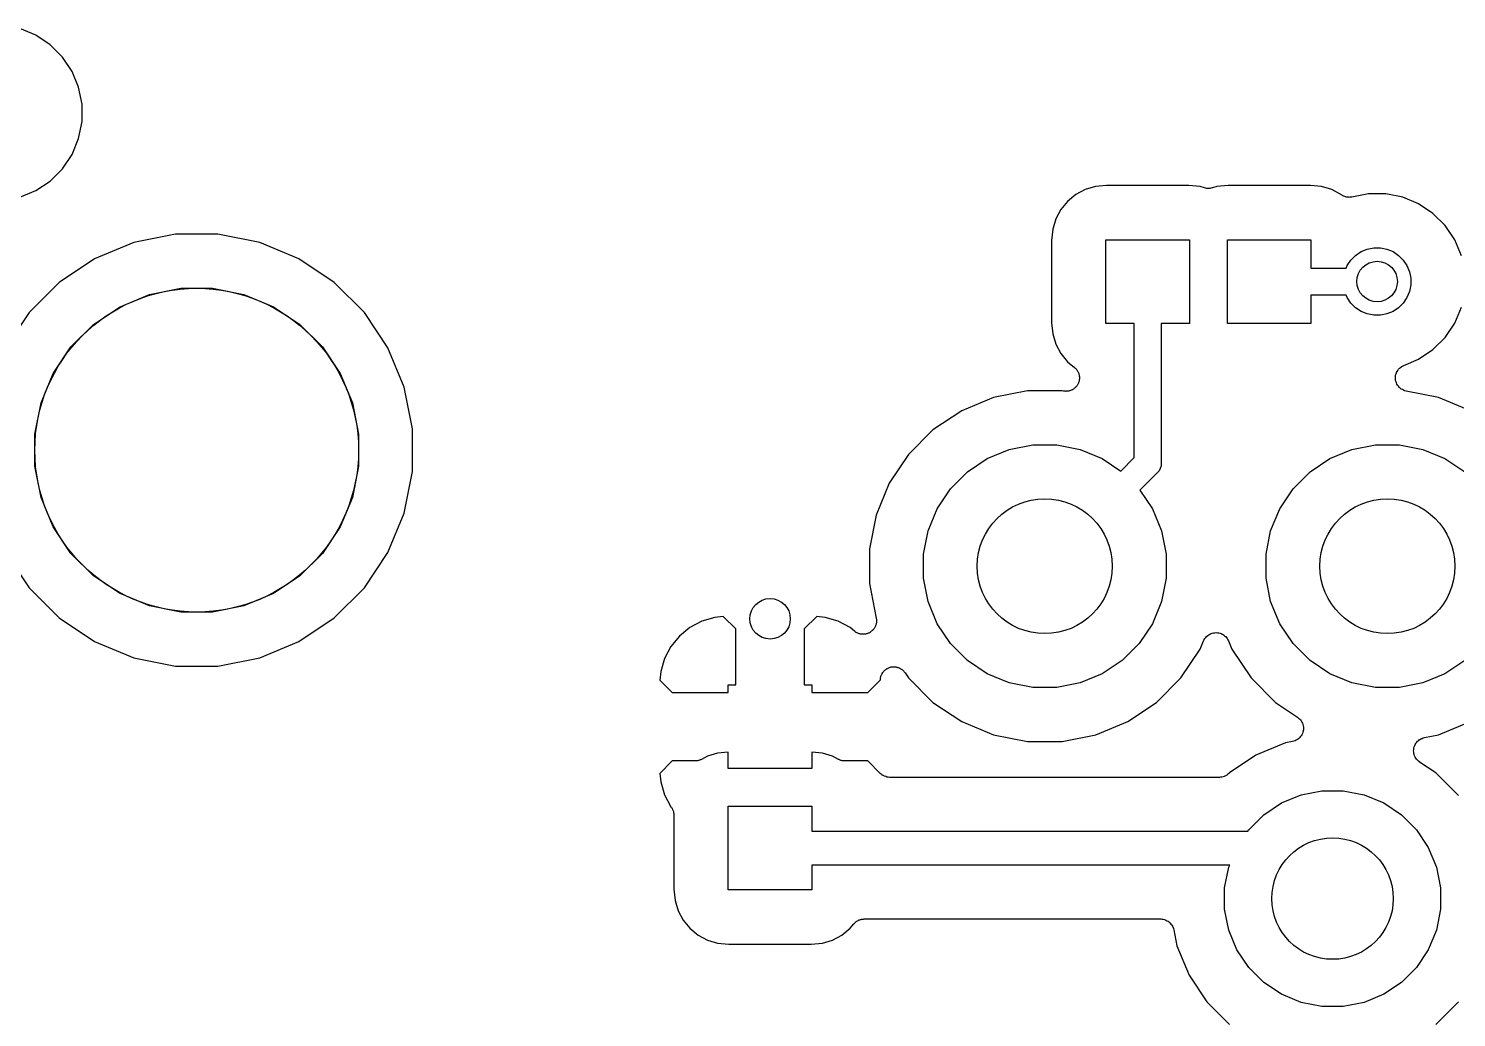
# Model space of a CAD drawing. Extents: x 4.8 to 7.88, y -6.14 to -3.94.
# Drawn here: x 6.3289 to 6.7456, y -5.3033 to -5.0148 of the extents above; entities that cross this region are included whole.
import ezdxf

# ---------------------------------------------------------------- set-up
doc = ezdxf.new("R2010")
doc.units = 0
doc.header["$MEASUREMENT"] = 0
doc.layers.add('BLACK', color=7, linetype='CONTINUOUS')

msp = doc.modelspace()

# ---------------------------------------------------------------- linework, layer by layer
at = {"layer": 'BLACK', "linetype": 'CONTINUOUS'}
for p, q in [((6.33102, -5.01669), (6.32636, -5.01476)), ((6.33521, -5.01949), (6.33102, -5.01669)), ((6.33878, -5.02306), (6.33521, -5.01949)), ((6.34158, -5.02725), (6.33878, -5.02306)), ((6.3435, -5.03191), (6.34158, -5.02725)), ((6.34449, -5.03685), (6.3435, -5.03191)), ((6.34449, -5.04189), (6.34449, -5.03685)), ((6.3435, -5.04683), (6.34449, -5.04189)), ((6.34158, -5.05149), (6.3435, -5.04683)), ((6.33878, -5.05568), (6.34158, -5.05149)), ((6.33521, -5.05925), (6.33878, -5.05568)), ((6.32636, -5.06398), (6.33102, -5.06205)), ((6.33102, -5.06205), (6.33521, -5.05925)), ((6.63725, -5.06176), (6.63452, -5.06322)), ((6.64022, -5.06086), (6.63725, -5.06176)), ((6.6435, -5.06053), (6.64022, -5.06086)), ((6.66752, -5.06053), (6.6435, -5.06053)), ((6.6708, -5.06086), (6.66752, -5.06053)), ((6.67209, -5.06125), (6.6708, -5.06086)), ((6.67244, -5.06132), (6.67209, -5.06125)), ((6.67279, -5.06139), (6.67244, -5.06132)), ((6.67282, -5.06139), (6.67279, -5.06139)), ((6.67284, -5.0614), (6.67282, -5.06139)), ((6.6732, -5.0614), (6.67284, -5.0614)), ((6.67356, -5.0614), (6.6732, -5.0614)), ((6.67359, -5.0614), (6.67356, -5.0614)), ((6.67361, -5.0614), (6.67359, -5.0614)), ((6.67396, -5.06133), (6.67361, -5.0614)), ((6.67432, -5.06126), (6.67396, -5.06133)), ((6.67436, -5.06125), (6.67432, -5.06126)), ((6.67437, -5.06125), (6.67436, -5.06125)), ((6.67436, -5.06125), (6.67436, -5.06125)), ((6.67436, -5.06125), (6.67436, -5.06125)), ((6.67565, -5.06086), (6.67437, -5.06125)), ((6.67893, -5.06053), (6.67565, -5.06086)), ((6.70296, -5.06053), (6.67893, -5.06053)), ((6.70624, -5.06086), (6.70296, -5.06053)), ((6.70921, -5.06176), (6.70624, -5.06086)), ((6.71202, -5.06326), (6.70921, -5.06176)), ((6.71992, -5.06299), (6.7151, -5.06395)), ((6.72496, -5.06299), (6.71992, -5.06299)), ((6.72991, -5.06398), (6.72496, -5.06299)), ((6.63212, -5.06519), (6.63015, -5.06759)), ((6.63452, -5.06322), (6.63212, -5.06519)), ((6.71211, -5.06334), (6.71202, -5.06326)), ((6.7123, -5.06344), (6.71211, -5.06334)), ((6.71247, -5.06356), (6.7123, -5.06344)), ((6.71263, -5.06363), (6.71247, -5.06356)), ((6.71278, -5.06371), (6.71263, -5.06363)), ((6.71299, -5.06377), (6.71278, -5.06371)), ((6.71318, -5.06386), (6.71299, -5.06377)), ((6.71335, -5.06389), (6.71318, -5.06386)), ((6.71352, -5.06394), (6.71335, -5.06389)), ((6.71373, -5.06396), (6.71352, -5.06394)), ((6.71394, -5.06401), (6.71373, -5.06396)), ((6.71411, -5.06401), (6.71394, -5.06401)), ((6.71428, -5.06403), (6.71411, -5.06401)), ((6.71449, -5.06401), (6.71428, -5.06403)), ((6.7147, -5.06401), (6.71449, -5.06401)), ((6.71487, -5.06398), (6.7147, -5.06401)), ((6.71505, -5.06396), (6.71487, -5.06398)), ((6.7151, -5.06395), (6.71505, -5.06396)), ((6.73456, -5.0659), (6.72991, -5.06398)), ((6.73875, -5.06871), (6.73456, -5.0659)), ((6.62869, -5.07032), (6.62779, -5.07329)), ((6.63015, -5.06759), (6.62869, -5.07032)), ((6.74232, -5.07227), (6.73875, -5.06871)), ((6.37175, -5.0748), (6.35958, -5.07722)), ((6.38416, -5.0748), (6.37175, -5.0748)), ((6.39633, -5.07722), (6.38416, -5.0748)), ((6.62779, -5.07329), (6.62746, -5.07657)), ((6.74512, -5.07646), (6.74232, -5.07227)), ((6.35958, -5.07722), (6.34811, -5.08197)), ((6.40779, -5.08197), (6.39633, -5.07722)), ((6.62746, -5.07657), (6.62746, -5.10059)), ((6.64331, -5.10079), (6.64331, -5.07638)), ((6.64331, -5.07638), (6.66772, -5.07638)), ((6.66772, -5.07638), (6.66772, -5.10079)), ((6.67874, -5.10079), (6.67874, -5.07638)), ((6.67874, -5.07638), (6.70315, -5.07638)), ((6.70315, -5.07638), (6.70315, -5.08465)), ((6.71778, -5.07986), (6.71957, -5.07912)), ((6.71957, -5.07912), (6.72147, -5.07874)), ((6.72147, -5.07874), (6.72341, -5.07874)), ((6.72341, -5.07874), (6.72531, -5.07912)), ((6.72531, -5.07912), (6.7271, -5.07986)), ((6.74705, -5.08112), (6.74512, -5.07646)), ((6.34811, -5.08197), (6.3378, -5.08887)), ((6.41811, -5.08887), (6.40779, -5.08197)), ((6.71342, -5.08465), (6.71372, -5.08392)), ((6.71372, -5.08392), (6.7148, -5.08231)), ((6.7148, -5.08231), (6.71617, -5.08094)), ((6.71617, -5.08094), (6.71778, -5.07986)), ((6.7271, -5.07986), (6.72872, -5.08094)), ((6.72872, -5.08094), (6.73009, -5.08231)), ((6.73009, -5.08231), (6.73116, -5.08392)), ((6.73116, -5.08392), (6.73191, -5.08571)), ((6.70315, -5.08465), (6.71342, -5.08465)), ((6.73191, -5.08571), (6.73228, -5.08761)), ((6.73228, -5.08761), (6.73228, -5.08955)), ((6.3378, -5.08887), (6.32902, -5.09764)), ((6.36417, -5.09237), (6.3733, -5.09055)), ((6.3733, -5.09055), (6.38261, -5.09055)), ((6.38261, -5.09055), (6.39173, -5.09237)), ((6.42688, -5.09764), (6.41811, -5.08887)), ((6.73191, -5.09145), (6.73116, -5.09324)), ((6.73228, -5.08955), (6.73191, -5.09145)), ((6.34784, -5.1011), (6.35557, -5.09593)), ((6.35557, -5.09593), (6.36417, -5.09237)), ((6.39173, -5.09237), (6.40033, -5.09593)), ((6.40033, -5.09593), (6.40807, -5.1011)), ((6.71342, -5.09252), (6.70315, -5.09252)), ((6.70315, -5.09252), (6.70315, -5.10079)), ((6.71372, -5.09324), (6.71342, -5.09252)), ((6.7148, -5.09486), (6.71372, -5.09324)), ((6.71617, -5.09623), (6.7148, -5.09486)), ((6.71778, -5.0973), (6.71617, -5.09623)), ((6.72872, -5.09623), (6.7271, -5.0973)), ((6.73009, -5.09486), (6.72872, -5.09623)), ((6.73116, -5.09324), (6.73009, -5.09486)), ((6.74512, -5.1007), (6.74705, -5.09605)), ((6.32902, -5.09764), (6.32213, -5.10796)), ((6.43378, -5.10796), (6.42688, -5.09764)), ((6.62746, -5.10059), (6.62779, -5.10387)), ((6.71957, -5.09805), (6.71778, -5.0973)), ((6.72147, -5.09843), (6.71957, -5.09805)), ((6.72341, -5.09843), (6.72147, -5.09843)), ((6.72531, -5.09805), (6.72341, -5.09843)), ((6.7271, -5.0973), (6.72531, -5.09805)), ((6.34126, -5.10768), (6.34784, -5.1011)), ((6.40807, -5.1011), (6.41465, -5.10768)), ((6.62779, -5.10387), (6.62869, -5.10684)), ((6.65157, -5.10079), (6.64331, -5.10079)), ((6.65157, -5.13996), (6.65157, -5.10079)), ((6.66772, -5.10079), (6.65945, -5.10079)), ((6.65945, -5.10079), (6.65945, -5.1414)), ((6.70315, -5.10079), (6.67874, -5.10079)), ((6.74232, -5.1049), (6.74512, -5.1007)), ((6.33609, -5.11542), (6.34126, -5.10768)), ((6.41465, -5.10768), (6.41982, -5.11542)), ((6.43852, -5.11942), (6.43378, -5.10796)), ((6.62869, -5.10684), (6.63015, -5.10958)), ((6.73456, -5.11126), (6.73875, -5.10846)), ((6.73875, -5.10846), (6.74232, -5.1049)), ((6.63015, -5.10958), (6.63212, -5.11198)), ((6.63212, -5.11198), (6.63415, -5.11365)), ((6.72987, -5.11325), (6.73021, -5.11306)), ((6.73021, -5.11306), (6.73456, -5.11126)), ((6.33252, -5.12401), (6.33609, -5.11542)), ((6.41982, -5.11542), (6.42338, -5.12401)), ((6.63415, -5.11365), (6.63419, -5.11368)), ((6.63419, -5.11368), (6.63433, -5.11382)), ((6.63433, -5.11382), (6.63447, -5.11394)), ((6.63447, -5.11394), (6.63459, -5.11409)), ((6.63459, -5.11409), (6.63473, -5.11423)), ((6.63473, -5.11423), (6.63483, -5.11439)), ((6.63483, -5.11439), (6.63495, -5.11454)), ((6.63495, -5.11454), (6.63504, -5.11471)), ((6.63504, -5.11471), (6.63515, -5.11488)), ((6.63515, -5.11488), (6.63522, -5.11505)), ((6.63522, -5.11505), (6.63531, -5.11522)), ((6.63531, -5.11522), (6.63536, -5.11541)), ((6.63536, -5.11541), (6.63544, -5.11559)), ((6.63544, -5.11559), (6.63547, -5.11578)), ((6.63547, -5.11578), (6.63552, -5.11596)), ((6.63552, -5.11596), (6.63554, -5.11615)), ((6.63557, -5.11711), (6.63553, -5.1173)), ((6.63554, -5.11615), (6.63558, -5.11635)), ((6.63558, -5.11635), (6.63557, -5.11653)), ((6.63557, -5.11653), (6.63559, -5.11672)), ((6.63559, -5.11672), (6.63557, -5.11692)), ((6.63557, -5.11692), (6.63557, -5.11711)), ((6.72778, -5.11667), (6.72782, -5.1163)), ((6.72778, -5.11668), (6.72778, -5.11667)), ((6.72781, -5.11706), (6.72778, -5.11668)), ((6.72778, -5.11668), (6.72778, -5.11668)), ((6.72785, -5.11744), (6.72781, -5.11706)), ((6.72782, -5.1163), (6.72786, -5.11592)), ((6.72786, -5.11591), (6.72797, -5.11554)), ((6.72786, -5.11592), (6.72786, -5.11591)), ((6.72786, -5.11591), (6.72786, -5.11591)), ((6.72797, -5.11554), (6.72808, -5.11518)), ((6.72808, -5.11518), (6.72809, -5.11517)), ((6.72808, -5.11518), (6.72808, -5.11518)), ((6.72809, -5.11517), (6.72827, -5.11483)), ((6.72827, -5.11483), (6.72845, -5.11451)), ((6.72845, -5.1145), (6.7287, -5.1142)), ((6.72845, -5.11451), (6.72845, -5.1145)), ((6.72845, -5.1145), (6.72845, -5.1145)), ((6.7287, -5.1142), (6.72894, -5.11391)), ((6.72894, -5.11391), (6.72924, -5.11367)), ((6.72894, -5.11391), (6.72894, -5.11391)), ((6.72894, -5.11391), (6.72894, -5.11391)), ((6.72924, -5.11367), (6.72953, -5.11343)), ((6.72953, -5.11343), (6.72953, -5.11342)), ((6.72953, -5.11342), (6.72954, -5.11342)), ((6.72954, -5.11342), (6.72987, -5.11325)), ((6.44094, -5.13159), (6.43852, -5.11942)), ((6.62041, -5.12047), (6.61052, -5.12244)), ((6.63049, -5.12047), (6.62041, -5.12047)), ((6.63089, -5.12055), (6.63049, -5.12047)), ((6.63107, -5.12057), (6.63089, -5.12055)), ((6.63126, -5.12061), (6.63107, -5.12057)), ((6.63146, -5.12061), (6.63126, -5.12061)), ((6.63165, -5.12063), (6.63146, -5.12061)), ((6.63184, -5.12061), (6.63165, -5.12063)), ((6.63203, -5.12061), (6.63184, -5.12061)), ((6.63222, -5.12057), (6.63203, -5.12061)), ((6.63242, -5.12055), (6.63222, -5.12057)), ((6.6326, -5.1205), (6.63242, -5.12055)), ((6.63278, -5.12046), (6.6326, -5.1205)), ((6.63296, -5.12039), (6.63278, -5.12046)), ((6.63315, -5.12033), (6.63296, -5.12039)), ((6.63332, -5.12024), (6.63315, -5.12033)), ((6.63349, -5.12017), (6.63332, -5.12024)), ((6.63366, -5.12006), (6.63349, -5.12017)), ((6.63383, -5.11997), (6.63366, -5.12006)), ((6.63398, -5.11985), (6.63383, -5.11997)), ((6.63413, -5.11975), (6.63398, -5.11985)), ((6.63427, -5.11961), (6.63413, -5.11975)), ((6.63443, -5.11949), (6.63427, -5.11961)), ((6.63455, -5.11934), (6.63443, -5.11949)), ((6.63468, -5.11921), (6.63455, -5.11934)), ((6.63479, -5.11905), (6.63468, -5.11921)), ((6.63492, -5.11889), (6.63479, -5.11905)), ((6.63501, -5.11873), (6.63492, -5.11889)), ((6.63511, -5.11857), (6.63501, -5.11873)), ((6.63519, -5.11839), (6.63511, -5.11857)), ((6.63528, -5.11822), (6.63519, -5.11839)), ((6.63534, -5.11804), (6.63528, -5.11822)), ((6.63541, -5.11787), (6.63534, -5.11804)), ((6.63545, -5.11767), (6.63541, -5.11787)), ((6.63551, -5.11749), (6.63545, -5.11767)), ((6.63553, -5.1173), (6.63551, -5.11749)), ((6.72785, -5.11745), (6.72785, -5.11744)), ((6.72785, -5.11744), (6.72785, -5.11744)), ((6.72796, -5.11781), (6.72785, -5.11745)), ((6.72806, -5.11817), (6.72796, -5.11781)), ((6.72807, -5.11818), (6.72806, -5.11817)), ((6.72824, -5.11852), (6.72807, -5.11818)), ((6.72807, -5.11818), (6.72807, -5.11818)), ((6.72842, -5.11885), (6.72824, -5.11852)), ((6.72842, -5.11886), (6.72842, -5.11885)), ((6.72866, -5.11915), (6.72842, -5.11886)), ((6.72842, -5.11886), (6.72842, -5.11886)), ((6.7289, -5.11945), (6.72866, -5.11915)), ((6.7289, -5.11946), (6.7289, -5.11945)), ((6.72891, -5.11946), (6.7289, -5.11946)), ((6.72918, -5.11969), (6.72891, -5.11946)), ((6.72949, -5.11995), (6.72918, -5.11969)), ((6.7295, -5.11995), (6.72949, -5.11995)), ((6.72949, -5.11995), (6.72949, -5.11995)), ((6.72982, -5.12013), (6.7295, -5.11995)), ((6.73016, -5.12032), (6.72982, -5.12013)), ((6.73017, -5.12032), (6.73016, -5.12032)), ((6.73054, -5.12044), (6.73017, -5.12032)), ((6.73017, -5.12032), (6.73017, -5.12032)), ((6.73089, -5.12055), (6.73054, -5.12044)), ((6.7309, -5.12055), (6.73089, -5.12055)), ((6.73095, -5.12056), (6.7309, -5.12055)), ((6.7309, -5.12055), (6.7309, -5.12055)), ((6.7309, -5.12055), (6.7309, -5.12055)), ((6.74038, -5.12244), (6.73095, -5.12056)), ((6.33071, -5.13314), (6.33252, -5.12401)), ((6.42338, -5.12401), (6.4252, -5.13314)), ((6.61052, -5.12244), (6.60121, -5.1263)), ((6.74969, -5.1263), (6.74038, -5.12244)), ((6.60121, -5.1263), (6.59282, -5.1319)), ((6.33071, -5.14245), (6.33071, -5.13314)), ((6.4252, -5.13314), (6.4252, -5.14245)), ((6.44094, -5.144), (6.44094, -5.13159)), ((6.59282, -5.1319), (6.58569, -5.13903)), ((6.60866, -5.14025), (6.61511, -5.13758)), ((6.61511, -5.13758), (6.62196, -5.13622)), ((6.62196, -5.13622), (6.62894, -5.13622)), ((6.62894, -5.13622), (6.63578, -5.13758)), ((6.63578, -5.13758), (6.64223, -5.14025)), ((6.70866, -5.14025), (6.71511, -5.13758)), ((6.71511, -5.13758), (6.72196, -5.13622)), ((6.72196, -5.13622), (6.72894, -5.13622)), ((6.72894, -5.13622), (6.73578, -5.13758)), ((6.73578, -5.13758), (6.74223, -5.14025)), ((6.58569, -5.13903), (6.58009, -5.14741)), ((6.60286, -5.14413), (6.60866, -5.14025)), ((6.64223, -5.14025), (6.64766, -5.14388)), ((6.64766, -5.14388), (6.65157, -5.13996)), ((6.65945, -5.14178), (6.65939, -5.14236)), ((6.65945, -5.1414), (6.65947, -5.14159)), ((6.65947, -5.14159), (6.65945, -5.14178)), ((6.65945, -5.14178), (6.65945, -5.14178)), ((6.70286, -5.14413), (6.70866, -5.14025)), ((6.74223, -5.14025), (6.74804, -5.14413)), ((6.33252, -5.15158), (6.33071, -5.14245)), ((6.4252, -5.14245), (6.42338, -5.15158)), ((6.43852, -5.15617), (6.44094, -5.144)), ((6.59793, -5.14907), (6.60286, -5.14413)), ((6.65816, -5.14451), (6.65322, -5.14945)), ((6.65831, -5.14439), (6.65816, -5.14451)), ((6.65843, -5.14424), (6.65831, -5.14439)), ((6.6586, -5.14404), (6.65843, -5.14424)), ((6.65843, -5.14424), (6.65843, -5.14424)), ((6.6588, -5.14379), (6.6586, -5.14404)), ((6.65917, -5.1431), (6.6588, -5.14379)), ((6.65939, -5.14236), (6.65917, -5.1431)), ((6.69793, -5.14907), (6.70286, -5.14413)), ((6.58009, -5.14741), (6.57623, -5.15672)), ((6.59405, -5.15487), (6.59793, -5.14907)), ((6.65322, -5.14945), (6.65685, -5.15487)), ((6.69405, -5.15487), (6.69793, -5.14907)), ((6.33609, -5.16017), (6.33252, -5.15158)), ((6.42338, -5.15158), (6.41982, -5.16017)), ((6.43378, -5.16763), (6.43852, -5.15617)), ((6.57623, -5.15672), (6.57427, -5.16661)), ((6.59138, -5.16132), (6.59405, -5.15487)), ((6.65685, -5.15487), (6.65952, -5.16132)), ((6.69138, -5.16132), (6.69405, -5.15487)), ((6.34126, -5.16791), (6.33609, -5.16017)), ((6.41982, -5.16017), (6.41465, -5.16791)), ((6.59002, -5.16816), (6.59138, -5.16132)), ((6.65952, -5.16132), (6.66088, -5.16816)), ((6.69002, -5.16816), (6.69138, -5.16132)), ((6.57427, -5.16661), (6.57427, -5.17669)), ((6.32213, -5.16763), (6.32902, -5.17795)), ((6.34784, -5.17449), (6.34126, -5.16791)), ((6.41465, -5.16791), (6.40807, -5.17449)), ((6.42688, -5.17795), (6.43378, -5.16763)), ((6.59002, -5.17514), (6.59002, -5.16816)), ((6.66088, -5.16816), (6.66088, -5.17514)), ((6.69002, -5.17514), (6.69002, -5.16816)), ((6.35557, -5.17966), (6.34784, -5.17449)), ((6.40807, -5.17449), (6.40033, -5.17966)), ((6.59138, -5.18199), (6.59002, -5.17514)), ((6.66088, -5.17514), (6.65952, -5.18199)), ((6.69138, -5.18199), (6.69002, -5.17514)), ((6.32902, -5.17795), (6.3378, -5.18672)), ((6.36417, -5.18322), (6.35557, -5.17966)), ((6.40033, -5.17966), (6.39173, -5.18322)), ((6.41811, -5.18672), (6.42688, -5.17795)), ((6.57427, -5.17669), (6.57628, -5.18683)), ((6.3733, -5.18504), (6.36417, -5.18322)), ((6.39173, -5.18322), (6.38261, -5.18504)), ((6.59405, -5.18844), (6.59138, -5.18199)), ((6.65952, -5.18199), (6.65685, -5.18844)), ((6.69405, -5.18844), (6.69138, -5.18199)), ((6.3378, -5.18672), (6.34811, -5.19362)), ((6.38261, -5.18504), (6.3733, -5.18504)), ((6.40779, -5.19362), (6.41811, -5.18672)), ((6.52538, -5.18773), (6.52191, -5.18959)), ((6.52915, -5.18659), (6.52538, -5.18773)), ((6.53164, -5.18634), (6.52915, -5.18659)), ((6.53528, -5.18998), (6.53164, -5.18634)), ((6.55891, -5.18634), (6.55528, -5.18998)), ((6.5614, -5.18659), (6.55891, -5.18634)), ((6.56517, -5.18773), (6.5614, -5.18659)), ((6.56865, -5.18959), (6.56517, -5.18773)), ((6.57628, -5.18683), (6.57629, -5.18688)), ((6.57629, -5.18688), (6.57631, -5.18707)), ((6.57634, -5.18802), (6.5763, -5.18821)), ((6.57631, -5.18707), (6.57634, -5.18725)), ((6.57634, -5.18725), (6.57634, -5.18745)), ((6.57634, -5.18745), (6.57636, -5.18765)), ((6.57636, -5.18765), (6.57634, -5.18783)), ((6.57634, -5.18783), (6.57634, -5.18802)), ((6.51886, -5.19209), (6.51636, -5.19513)), ((6.52191, -5.18959), (6.51886, -5.19209)), ((6.53528, -5.2063), (6.53528, -5.18998)), ((6.55528, -5.18998), (6.55528, -5.2063)), ((6.56992, -5.19064), (6.56865, -5.18959)), ((6.57008, -5.19074), (6.56992, -5.19064)), ((6.57022, -5.19086), (6.57008, -5.19074)), ((6.5704, -5.19096), (6.57022, -5.19086)), ((6.57056, -5.19107), (6.5704, -5.19096)), ((6.57074, -5.19114), (6.57056, -5.19107)), ((6.5709, -5.19123), (6.57074, -5.19114)), ((6.57109, -5.19128), (6.5709, -5.19123)), ((6.57127, -5.19136), (6.57109, -5.19128)), ((6.57146, -5.1914), (6.57127, -5.19136)), ((6.57163, -5.19145), (6.57146, -5.1914)), ((6.57183, -5.19147), (6.57163, -5.19145)), ((6.57203, -5.19151), (6.57183, -5.19147)), ((6.57221, -5.19151), (6.57203, -5.19151)), ((6.5724, -5.19153), (6.57221, -5.19151)), ((6.5726, -5.19151), (6.5724, -5.19153)), ((6.57279, -5.19151), (6.5726, -5.19151)), ((6.57298, -5.19148), (6.57279, -5.19151)), ((6.57316, -5.19146), (6.57298, -5.19148)), ((6.57335, -5.19141), (6.57316, -5.19146)), ((6.57355, -5.19137), (6.57335, -5.19141)), ((6.57372, -5.1913), (6.57355, -5.19137)), ((6.5739, -5.19124), (6.57372, -5.1913)), ((6.57408, -5.19115), (6.5739, -5.19124)), ((6.57426, -5.19108), (6.57408, -5.19115)), ((6.57442, -5.19097), (6.57426, -5.19108)), ((6.57458, -5.19089), (6.57442, -5.19097)), ((6.57474, -5.19076), (6.57458, -5.19089)), ((6.5749, -5.19065), (6.57474, -5.19076)), ((6.57503, -5.19052), (6.5749, -5.19065)), ((6.57518, -5.19041), (6.57503, -5.19052)), ((6.57531, -5.19025), (6.57518, -5.19041)), ((6.57545, -5.19011), (6.57531, -5.19025)), ((6.57555, -5.18996), (6.57545, -5.19011)), ((6.57567, -5.18982), (6.57555, -5.18996)), ((6.57577, -5.18964), (6.57567, -5.18982)), ((6.57588, -5.18948), (6.57577, -5.18964)), ((6.57595, -5.18931), (6.57588, -5.18948)), ((6.57604, -5.18914), (6.57595, -5.18931)), ((6.5761, -5.18895), (6.57604, -5.18914)), ((6.57618, -5.18877), (6.5761, -5.18895)), ((6.57622, -5.18859), (6.57618, -5.18877)), ((6.57627, -5.18841), (6.57622, -5.18859)), ((6.5763, -5.18821), (6.57627, -5.18841)), ((6.59793, -5.19424), (6.59405, -5.18844)), ((6.65685, -5.18844), (6.65297, -5.19424)), ((6.67246, -5.19244), (6.67269, -5.19217)), ((6.67269, -5.19217), (6.67269, -5.19216)), ((6.67269, -5.19216), (6.6727, -5.19216)), ((6.6727, -5.19216), (6.673, -5.19192)), ((6.673, -5.19192), (6.67329, -5.19168)), ((6.67329, -5.19168), (6.67329, -5.19168)), ((6.67329, -5.19168), (6.6733, -5.19168)), ((6.6733, -5.19168), (6.67363, -5.1915)), ((6.67363, -5.1915), (6.67397, -5.19133)), ((6.67397, -5.19133), (6.67397, -5.19132)), ((6.67397, -5.19132), (6.67398, -5.19132)), ((6.67398, -5.19132), (6.67433, -5.19122)), ((6.67433, -5.19122), (6.6747, -5.19111)), ((6.6747, -5.19111), (6.67471, -5.19111)), ((6.67471, -5.19111), (6.67472, -5.1911)), ((6.67472, -5.1911), (6.67508, -5.19107)), ((6.67508, -5.19107), (6.67547, -5.19104)), ((6.67547, -5.19104), (6.67548, -5.19104)), ((6.67548, -5.19104), (6.67548, -5.19104)), ((6.67548, -5.19104), (6.67585, -5.19108)), ((6.67585, -5.19108), (6.67623, -5.19112)), ((6.67623, -5.19112), (6.67624, -5.19112)), ((6.67624, -5.19112), (6.67625, -5.19112)), ((6.67625, -5.19112), (6.67661, -5.19123)), ((6.67661, -5.19123), (6.67697, -5.19134)), ((6.67697, -5.19134), (6.67697, -5.19134)), ((6.67697, -5.19134), (6.67698, -5.19135)), ((6.67698, -5.19135), (6.67732, -5.19153)), ((6.67732, -5.19153), (6.67764, -5.19171)), ((6.67764, -5.19171), (6.67765, -5.19171)), ((6.67765, -5.19171), (6.67766, -5.19171)), ((6.67766, -5.19171), (6.67795, -5.19196)), ((6.67795, -5.19196), (6.67824, -5.19219)), ((6.67824, -5.19219), (6.67824, -5.1922)), ((6.67824, -5.1922), (6.67825, -5.1922)), ((6.67825, -5.1922), (6.67848, -5.19249)), ((6.69793, -5.19424), (6.69405, -5.18844)), ((6.34811, -5.19362), (6.35958, -5.19837)), ((6.39633, -5.19837), (6.40779, -5.19362)), ((6.51636, -5.19513), (6.5145, -5.19861)), ((6.60286, -5.19918), (6.59793, -5.19424)), ((6.65297, -5.19424), (6.64804, -5.19918)), ((6.6652, -5.20428), (6.6708, -5.1959)), ((6.6708, -5.1959), (6.67181, -5.19347)), ((6.67181, -5.19347), (6.67183, -5.19343)), ((6.67183, -5.19342), (6.67202, -5.19308)), ((6.67183, -5.19343), (6.67183, -5.19342)), ((6.67183, -5.19343), (6.67183, -5.19343)), ((6.67183, -5.19343), (6.67183, -5.19343)), ((6.67202, -5.19308), (6.6722, -5.19275)), ((6.6722, -5.19274), (6.67246, -5.19244)), ((6.6722, -5.19275), (6.6722, -5.19274)), ((6.6722, -5.19275), (6.6722, -5.19275)), ((6.67848, -5.19249), (6.67872, -5.19279)), ((6.67872, -5.19279), (6.67873, -5.1928)), ((6.67873, -5.1928), (6.67873, -5.1928)), ((6.67873, -5.1928), (6.6789, -5.19312)), ((6.6789, -5.19312), (6.67909, -5.19347)), ((6.67909, -5.19347), (6.68009, -5.1959)), ((6.68009, -5.1959), (6.68569, -5.20428)), ((6.70286, -5.19918), (6.69793, -5.19424)), ((6.35958, -5.19837), (6.37175, -5.20079)), ((6.38416, -5.20079), (6.39633, -5.19837)), ((6.5145, -5.19861), (6.51336, -5.20238)), ((6.60866, -5.20305), (6.60286, -5.19918)), ((6.64804, -5.19918), (6.64223, -5.20305)), ((6.70866, -5.20305), (6.70286, -5.19918)), ((6.74804, -5.19918), (6.74223, -5.20305)), ((6.37175, -5.20079), (6.38416, -5.20079)), ((6.51336, -5.20238), (6.51311, -5.20487)), ((6.57747, -5.20484), (6.57748, -5.2047)), ((6.57748, -5.2047), (6.57749, -5.2045)), ((6.57749, -5.2045), (6.57753, -5.20432)), ((6.57753, -5.20432), (6.57755, -5.20413)), ((6.57755, -5.20413), (6.5776, -5.20394)), ((6.5776, -5.20394), (6.57765, -5.20375)), ((6.57765, -5.20375), (6.57772, -5.20358)), ((6.57772, -5.20358), (6.57778, -5.2034)), ((6.57778, -5.2034), (6.57787, -5.20322)), ((6.57787, -5.20322), (6.57795, -5.20304)), ((6.57795, -5.20304), (6.57805, -5.20289)), ((6.57805, -5.20289), (6.57814, -5.20272)), ((6.57814, -5.20272), (6.57827, -5.20257)), ((6.57827, -5.20257), (6.57838, -5.20241)), ((6.57838, -5.20241), (6.57852, -5.20228)), ((6.57852, -5.20228), (6.57864, -5.20213)), ((6.57864, -5.20213), (6.57879, -5.20201)), ((6.57879, -5.20201), (6.57893, -5.20187)), ((6.57893, -5.20187), (6.57909, -5.20177)), ((6.57909, -5.20177), (6.57923, -5.20165)), ((6.57923, -5.20165), (6.57941, -5.20156)), ((6.57941, -5.20156), (6.57957, -5.20145)), ((6.57957, -5.20145), (6.57975, -5.20138)), ((6.57975, -5.20138), (6.57991, -5.20129)), ((6.57991, -5.20129), (6.5801, -5.20124)), ((6.5801, -5.20124), (6.58029, -5.20116)), ((6.58029, -5.20116), (6.58047, -5.20113)), ((6.58047, -5.20113), (6.58065, -5.20107)), ((6.58065, -5.20107), (6.58085, -5.20105)), ((6.58085, -5.20105), (6.58104, -5.20102)), ((6.58104, -5.20102), (6.58123, -5.20102)), ((6.58123, -5.20102), (6.58142, -5.201)), ((6.58142, -5.201), (6.58161, -5.20102)), ((6.58161, -5.20102), (6.58181, -5.20102)), ((6.58181, -5.20102), (6.58199, -5.20106)), ((6.58199, -5.20106), (6.58218, -5.20108)), ((6.58218, -5.20108), (6.58237, -5.20114)), ((6.58237, -5.20114), (6.58256, -5.20118)), ((6.58256, -5.20118), (6.58274, -5.20125)), ((6.58274, -5.20125), (6.58292, -5.20131)), ((6.58292, -5.20131), (6.58309, -5.2014)), ((6.58309, -5.2014), (6.58327, -5.20147)), ((6.58327, -5.20147), (6.58343, -5.20158)), ((6.58343, -5.20158), (6.58359, -5.20167)), ((6.58359, -5.20167), (6.58374, -5.20179)), ((6.58374, -5.20179), (6.58391, -5.2019)), ((6.58391, -5.2019), (6.58404, -5.20204)), ((6.58404, -5.20204), (6.58419, -5.20216)), ((6.58419, -5.20216), (6.58431, -5.20231)), ((6.58431, -5.20231), (6.58445, -5.20245)), ((6.58445, -5.20245), (6.58455, -5.20261)), ((6.58455, -5.20261), (6.58467, -5.20275)), ((6.58467, -5.20275), (6.58569, -5.20428)), ((6.58569, -5.20428), (6.59282, -5.21141)), ((6.61511, -5.20572), (6.60866, -5.20305)), ((6.64223, -5.20305), (6.63578, -5.20572)), ((6.65807, -5.21141), (6.6652, -5.20428)), ((6.68569, -5.20428), (6.69282, -5.21141)), ((6.71511, -5.20572), (6.70866, -5.20305)), ((6.74223, -5.20305), (6.73578, -5.20572)), ((6.51311, -5.20487), (6.51675, -5.2085)), ((6.51675, -5.2085), (6.53307, -5.2085)), ((6.53307, -5.2085), (6.53307, -5.2063)), ((6.53307, -5.2063), (6.53528, -5.2063)), ((6.55528, -5.2063), (6.55748, -5.2063)), ((6.55748, -5.2063), (6.55748, -5.2085)), ((6.55748, -5.2085), (6.5738, -5.2085)), ((6.5738, -5.2085), (6.57747, -5.20484)), ((6.62196, -5.20709), (6.61511, -5.20572)), ((6.62894, -5.20709), (6.62196, -5.20709)), ((6.63578, -5.20572), (6.62894, -5.20709)), ((6.72196, -5.20709), (6.71511, -5.20572)), ((6.72894, -5.20709), (6.72196, -5.20709)), ((6.73578, -5.20572), (6.72894, -5.20709)), ((6.59282, -5.21141), (6.60121, -5.21701)), ((6.64969, -5.21701), (6.65807, -5.21141)), ((6.69282, -5.21141), (6.69921, -5.21568)), ((6.60121, -5.21701), (6.61052, -5.22087)), ((6.64038, -5.22087), (6.64969, -5.21701)), ((6.69921, -5.21568), (6.69924, -5.2157)), ((6.69924, -5.2157), (6.69924, -5.2157)), ((6.69924, -5.2157), (6.69924, -5.2157)), ((6.69924, -5.2157), (6.69925, -5.21571)), ((6.69925, -5.21571), (6.69955, -5.21596)), ((6.69955, -5.21596), (6.69983, -5.21619)), ((6.69983, -5.21619), (6.69984, -5.2162)), ((6.69984, -5.2162), (6.69984, -5.2162)), ((6.69984, -5.2162), (6.70009, -5.21651)), ((6.70009, -5.21651), (6.70031, -5.21679)), ((6.70031, -5.21679), (6.70032, -5.2168)), ((6.70032, -5.2168), (6.70032, -5.2168)), ((6.70032, -5.2168), (6.7005, -5.21714)), ((6.7005, -5.21714), (6.70067, -5.21747)), ((6.74038, -5.22087), (6.74969, -5.21701)), ((6.61052, -5.22087), (6.62041, -5.22283)), ((6.63049, -5.22283), (6.64038, -5.22087)), ((6.70003, -5.22146), (6.6998, -5.22174)), ((6.70028, -5.22116), (6.70003, -5.22146)), ((6.70029, -5.22115), (6.70028, -5.22115)), ((6.70028, -5.22115), (6.70028, -5.22116)), ((6.70046, -5.22083), (6.70029, -5.22115)), ((6.70065, -5.22048), (6.70046, -5.22083)), ((6.70076, -5.22011), (6.70065, -5.22047)), ((6.70065, -5.22047), (6.70065, -5.22048)), ((6.70065, -5.22048), (6.70065, -5.22048)), ((6.70067, -5.21747), (6.70067, -5.21748)), ((6.70067, -5.21748), (6.70068, -5.21748)), ((6.70068, -5.21748), (6.70078, -5.21784)), ((6.70088, -5.21975), (6.70076, -5.22011)), ((6.70078, -5.21784), (6.70089, -5.21821)), ((6.70092, -5.21936), (6.70088, -5.21974)), ((6.70088, -5.21974), (6.70088, -5.21974)), ((6.70088, -5.21974), (6.70088, -5.21975)), ((6.70089, -5.21821), (6.70089, -5.21822)), ((6.70089, -5.21822), (6.70089, -5.21822)), ((6.70089, -5.21822), (6.70092, -5.21859)), ((6.70092, -5.21859), (6.70096, -5.21897)), ((6.70096, -5.21899), (6.70092, -5.21936)), ((6.70096, -5.21897), (6.70096, -5.21898)), ((6.70096, -5.21898), (6.70096, -5.21899)), ((6.73628, -5.22168), (6.74038, -5.22087)), ((6.62041, -5.22283), (6.63049, -5.22283)), ((6.69567, -5.22323), (6.68707, -5.22679)), ((6.69779, -5.22281), (6.69567, -5.22323)), ((6.69816, -5.2227), (6.69779, -5.22281)), ((6.69851, -5.22259), (6.69816, -5.2227)), ((6.69852, -5.22259), (6.69851, -5.22259)), ((6.69853, -5.22259), (6.69852, -5.22259)), ((6.69886, -5.22241), (6.69853, -5.22259)), ((6.69919, -5.22223), (6.69886, -5.22241)), ((6.6992, -5.22223), (6.69919, -5.22223)), ((6.6995, -5.22199), (6.6992, -5.22223)), ((6.6992, -5.22223), (6.6992, -5.22223)), ((6.69979, -5.22175), (6.6995, -5.22199)), ((6.6998, -5.22174), (6.69979, -5.22174)), ((6.69979, -5.22174), (6.69979, -5.22175)), ((6.73311, -5.22551), (6.73315, -5.22514)), ((6.73311, -5.22552), (6.73311, -5.22551)), ((6.73311, -5.22551), (6.73311, -5.22551)), ((6.73314, -5.22591), (6.73311, -5.22552)), ((6.73315, -5.22514), (6.73319, -5.22476)), ((6.73319, -5.22474), (6.7333, -5.22439)), ((6.73319, -5.22475), (6.73319, -5.22474)), ((6.73319, -5.22476), (6.73319, -5.22475)), ((6.7333, -5.22439), (6.73341, -5.22402)), ((6.73341, -5.22402), (6.73342, -5.22402)), ((6.73342, -5.22401), (6.7336, -5.22367)), ((6.73342, -5.22402), (6.73342, -5.22401)), ((6.7336, -5.22367), (6.73378, -5.22335)), ((6.73378, -5.22334), (6.73379, -5.22333)), ((6.73378, -5.22335), (6.73378, -5.22334)), ((6.73379, -5.22333), (6.73404, -5.22303)), ((6.73404, -5.22303), (6.73427, -5.22275)), ((6.73427, -5.22275), (6.73428, -5.22274)), ((6.73427, -5.22275), (6.73427, -5.22275)), ((6.73428, -5.22274), (6.73458, -5.2225)), ((6.73458, -5.2225), (6.73486, -5.22227)), ((6.73486, -5.22227), (6.73487, -5.22226)), ((6.73487, -5.22226), (6.73521, -5.22208)), ((6.73487, -5.22226), (6.73487, -5.22226)), ((6.73521, -5.22208), (6.73554, -5.22191)), ((6.73554, -5.22191), (6.73555, -5.2219)), ((6.73555, -5.2219), (6.73591, -5.22179)), ((6.73555, -5.2219), (6.73555, -5.2219)), ((6.73591, -5.22179), (6.73628, -5.22168)), ((6.51675, -5.2285), (6.51311, -5.23214)), ((6.52343, -5.2285), (6.51675, -5.2285)), ((6.52359, -5.22849), (6.52343, -5.2285)), ((6.52376, -5.22849), (6.52359, -5.22849)), ((6.52398, -5.22845), (6.52376, -5.22849)), ((6.52419, -5.22843), (6.52398, -5.22845)), ((6.52435, -5.22838), (6.52419, -5.22843)), ((6.52452, -5.22835), (6.52435, -5.22838)), ((6.52472, -5.22827), (6.52452, -5.22835)), ((6.52493, -5.22821), (6.52472, -5.22827)), ((6.52508, -5.22813), (6.52493, -5.22821)), ((6.52523, -5.22806), (6.52508, -5.22813)), ((6.52528, -5.22804), (6.52523, -5.22806)), ((6.52702, -5.22711), (6.52528, -5.22804)), ((6.52998, -5.22621), (6.52702, -5.22711)), ((6.53307, -5.22591), (6.52998, -5.22621)), ((6.53307, -5.23071), (6.53307, -5.22591)), ((6.56057, -5.22621), (6.55748, -5.22591)), ((6.55748, -5.22591), (6.55748, -5.23071)), ((6.56354, -5.22711), (6.56057, -5.22621)), ((6.56527, -5.22804), (6.56354, -5.22711)), ((6.56543, -5.2281), (6.56527, -5.22804)), ((6.56557, -5.22819), (6.56543, -5.2281)), ((6.56578, -5.22825), (6.56557, -5.22819)), ((6.56598, -5.22833), (6.56578, -5.22825)), ((6.56615, -5.22837), (6.56598, -5.22833)), ((6.56631, -5.22842), (6.56615, -5.22837)), ((6.56652, -5.22844), (6.56631, -5.22842)), ((6.56673, -5.22848), (6.56652, -5.22844)), ((6.5669, -5.22848), (6.56673, -5.22848)), ((6.56707, -5.2285), (6.5669, -5.22848)), ((6.56713, -5.2285), (6.56707, -5.2285)), ((6.5738, -5.2285), (6.56713, -5.2285)), ((6.57741, -5.23211), (6.5738, -5.2285)), ((6.68707, -5.22679), (6.67933, -5.23196)), ((6.73317, -5.22627), (6.73314, -5.22591)), ((6.73318, -5.22628), (6.73317, -5.22627)), ((6.73318, -5.22629), (6.73318, -5.22628)), ((6.73329, -5.22665), (6.73318, -5.22629)), ((6.73339, -5.22701), (6.73329, -5.22665)), ((6.73339, -5.22702), (6.73339, -5.22701)), ((6.7334, -5.22702), (6.73339, -5.22702)), ((6.73357, -5.22736), (6.7334, -5.22702)), ((6.73374, -5.22769), (6.73357, -5.22736)), ((6.73375, -5.2277), (6.73374, -5.22769)), ((6.73398, -5.22799), (6.73375, -5.2277)), ((6.73375, -5.2277), (6.73375, -5.2277)), ((6.73422, -5.22829), (6.73398, -5.22799)), ((6.73423, -5.2283), (6.73422, -5.22829)), ((6.73452, -5.22854), (6.73423, -5.2283)), ((6.73423, -5.2283), (6.73423, -5.2283)), ((6.73481, -5.22879), (6.73452, -5.22854)), ((6.73482, -5.2288), (6.73481, -5.22879)), ((6.73486, -5.22882), (6.73482, -5.2288)), ((6.73482, -5.2288), (6.73482, -5.2288)), ((6.73482, -5.2288), (6.73482, -5.2288)), ((6.73957, -5.23196), (6.73486, -5.22882)), ((6.51311, -5.23214), (6.51336, -5.23463)), ((6.55748, -5.23071), (6.53307, -5.23071)), ((6.5777, -5.23235), (6.57741, -5.23211)), ((6.57797, -5.23258), (6.5777, -5.23235)), ((6.57799, -5.23259), (6.57797, -5.23258)), ((6.57801, -5.2326), (6.57799, -5.23259)), ((6.57833, -5.23277), (6.57801, -5.2326)), ((6.57865, -5.23295), (6.57833, -5.23277)), ((6.57867, -5.23296), (6.57865, -5.23295)), ((6.57868, -5.23297), (6.57867, -5.23296)), ((6.57903, -5.23307), (6.57868, -5.23297)), ((6.57938, -5.23318), (6.57903, -5.23307)), ((6.5794, -5.23318), (6.57938, -5.23318)), ((6.57942, -5.23319), (6.5794, -5.23318)), ((6.57978, -5.23323), (6.57942, -5.23319)), ((6.58014, -5.23327), (6.57978, -5.23323)), ((6.58018, -5.23327), (6.58014, -5.23327)), ((6.5802, -5.23327), (6.58018, -5.23327)), ((6.58018, -5.23327), (6.58018, -5.23327)), ((6.58018, -5.23327), (6.58018, -5.23327)), ((6.6764, -5.23327), (6.5802, -5.23327)), ((6.67676, -5.23323), (6.6764, -5.23327)), ((6.67712, -5.2332), (6.67676, -5.23323)), ((6.67714, -5.23319), (6.67712, -5.2332)), ((6.67716, -5.23319), (6.67714, -5.23319)), ((6.67751, -5.23309), (6.67716, -5.23319)), ((6.67786, -5.23299), (6.67751, -5.23309)), ((6.67788, -5.23298), (6.67786, -5.23299)), ((6.6779, -5.23297), (6.67788, -5.23298)), ((6.67822, -5.2328), (6.6779, -5.23297)), ((6.67854, -5.23263), (6.67822, -5.2328)), ((6.67856, -5.23262), (6.67854, -5.23263)), ((6.67858, -5.23261), (6.67856, -5.23262)), ((6.67886, -5.23238), (6.67858, -5.23261)), ((6.67914, -5.23215), (6.67886, -5.23238)), ((6.67917, -5.23212), (6.67914, -5.23215)), ((6.67918, -5.23211), (6.67917, -5.23212)), ((6.67917, -5.23212), (6.67917, -5.23212)), ((6.67917, -5.23212), (6.67917, -5.23212)), ((6.67933, -5.23196), (6.67918, -5.23211)), ((6.74615, -5.23855), (6.73957, -5.23196)), ((6.51336, -5.23463), (6.5145, -5.2384)), ((6.70026, -5.23838), (6.70635, -5.23717)), ((6.70635, -5.23717), (6.71255, -5.23717)), ((6.71255, -5.23717), (6.71864, -5.23838)), ((6.5145, -5.2384), (6.51636, -5.24188)), ((6.51636, -5.24188), (6.51637, -5.24188)), ((6.51637, -5.24188), (6.51646, -5.24203)), ((6.51646, -5.24203), (6.51657, -5.24216)), ((6.51657, -5.24216), (6.51667, -5.24235)), ((6.53307, -5.26614), (6.53307, -5.24173)), ((6.53307, -5.24173), (6.55748, -5.24173)), ((6.55748, -5.24173), (6.55748, -5.24902)), ((6.68937, -5.2442), (6.69453, -5.24075)), ((6.69453, -5.24075), (6.70026, -5.23838)), ((6.71864, -5.23838), (6.72437, -5.24075)), ((6.72437, -5.24075), (6.72953, -5.2442)), ((6.51667, -5.24235), (6.51679, -5.24253)), ((6.51679, -5.24253), (6.51685, -5.24269)), ((6.51685, -5.24269), (6.51693, -5.24284)), ((6.51693, -5.24284), (6.51699, -5.24304)), ((6.51699, -5.24304), (6.51707, -5.24324)), ((6.51707, -5.24324), (6.5171, -5.24341)), ((6.5171, -5.24341), (6.51715, -5.24357)), ((6.51715, -5.24357), (6.51717, -5.24379)), ((6.51717, -5.24379), (6.51721, -5.244)), ((6.51721, -5.244), (6.51721, -5.24417)), ((6.51721, -5.24417), (6.51723, -5.24434)), ((6.51723, -5.24434), (6.51723, -5.26595)), ((6.68498, -5.24858), (6.68937, -5.2442)), ((6.72953, -5.2442), (6.73391, -5.24858)), ((6.55748, -5.24902), (6.6847, -5.24902)), ((6.6847, -5.24902), (6.68498, -5.24858)), ((6.73391, -5.24858), (6.73736, -5.25374)), ((6.73736, -5.25374), (6.73973, -5.25947)), ((6.67942, -5.25886), (6.55748, -5.25886)), ((6.55748, -5.25886), (6.55748, -5.26614)), ((6.67916, -5.25947), (6.67942, -5.25886)), ((6.67795, -5.26556), (6.67916, -5.25947)), ((6.73973, -5.25947), (6.74094, -5.26556)), ((6.51723, -5.26595), (6.51755, -5.26923)), ((6.55748, -5.26614), (6.53307, -5.26614)), ((6.67795, -5.27176), (6.67795, -5.26556)), ((6.74094, -5.26556), (6.74094, -5.27176)), ((6.51755, -5.26923), (6.51845, -5.2722)), ((6.51845, -5.2722), (6.51991, -5.27493)), ((6.51991, -5.27493), (6.52188, -5.27733)), ((6.56999, -5.27575), (6.57016, -5.27562)), ((6.57016, -5.27562), (6.57031, -5.27547)), ((6.57031, -5.27547), (6.57046, -5.27537)), ((6.57046, -5.27537), (6.57059, -5.27526)), ((6.57059, -5.27526), (6.57078, -5.27516)), ((6.57078, -5.27516), (6.57095, -5.27505)), ((6.57095, -5.27505), (6.57111, -5.27498)), ((6.57111, -5.27498), (6.57127, -5.2749)), ((6.57127, -5.2749), (6.57147, -5.27484)), ((6.57147, -5.27484), (6.57167, -5.27476)), ((6.57167, -5.27476), (6.57184, -5.27473)), ((6.57184, -5.27473), (6.572, -5.27468)), ((6.572, -5.27468), (6.57221, -5.27466)), ((6.57221, -5.27466), (6.57242, -5.27462)), ((6.57242, -5.27462), (6.5726, -5.27462)), ((6.5726, -5.27462), (6.57277, -5.27461)), ((6.57277, -5.27461), (6.65923, -5.27461)), ((6.65923, -5.27461), (6.65925, -5.27461)), ((6.65925, -5.27461), (6.65925, -5.27461)), ((6.65925, -5.27461), (6.65926, -5.27461)), ((6.65926, -5.27461), (6.65929, -5.27461)), ((6.65929, -5.27461), (6.65965, -5.27465)), ((6.65965, -5.27465), (6.66002, -5.27469)), ((6.66002, -5.27469), (6.66003, -5.27469)), ((6.66003, -5.27469), (6.66005, -5.27469)), ((6.66005, -5.27469), (6.6604, -5.2748)), ((6.6604, -5.2748), (6.66075, -5.27491)), ((6.66075, -5.27491), (6.66077, -5.27492)), ((6.66077, -5.27492), (6.66078, -5.27492)), ((6.66078, -5.27492), (6.66111, -5.2751)), ((6.66111, -5.2751), (6.66143, -5.27528)), ((6.66143, -5.27528), (6.66144, -5.27529)), ((6.66144, -5.27529), (6.66145, -5.27529)), ((6.66145, -5.27529), (6.66174, -5.27553)), ((6.66174, -5.27553), (6.66202, -5.27577)), ((6.67916, -5.27785), (6.67795, -5.27176)), ((6.74094, -5.27176), (6.73973, -5.27785)), ((6.52188, -5.27733), (6.52428, -5.2793)), ((6.52428, -5.2793), (6.52702, -5.28076)), ((6.56354, -5.28076), (6.56627, -5.2793)), ((6.56627, -5.2793), (6.56867, -5.27733)), ((6.56867, -5.27733), (6.56972, -5.27605)), ((6.56972, -5.27605), (6.56976, -5.276)), ((6.56976, -5.276), (6.56988, -5.27588)), ((6.56988, -5.27588), (6.56999, -5.27575)), ((6.66202, -5.27577), (6.66203, -5.27578)), ((6.66203, -5.27578), (6.66204, -5.27579)), ((6.66204, -5.27579), (6.66227, -5.27607)), ((6.66227, -5.27607), (6.66251, -5.27636)), ((6.66251, -5.27636), (6.66252, -5.27638)), ((6.66252, -5.27638), (6.66252, -5.27639)), ((6.66252, -5.27639), (6.66269, -5.27671)), ((6.66269, -5.27671), (6.66287, -5.27704)), ((6.66287, -5.27704), (6.66287, -5.27705)), ((6.66287, -5.27705), (6.66288, -5.27707)), ((6.66288, -5.27707), (6.66298, -5.27742)), ((6.66298, -5.27742), (6.66309, -5.27778)), ((6.66309, -5.27778), (6.66402, -5.28244)), ((6.68154, -5.28358), (6.67916, -5.27785)), ((6.73973, -5.27785), (6.73736, -5.28358)), ((6.52702, -5.28076), (6.52998, -5.28166)), ((6.52998, -5.28166), (6.53326, -5.28198)), ((6.53326, -5.28198), (6.55729, -5.28198)), ((6.55729, -5.28198), (6.56057, -5.28166)), ((6.56057, -5.28166), (6.56354, -5.28076)), ((6.66402, -5.28244), (6.66758, -5.29104)), ((6.68498, -5.28874), (6.68154, -5.28358)), ((6.73736, -5.28358), (6.73391, -5.28874)), ((6.66758, -5.29104), (6.67275, -5.29878)), ((6.68937, -5.29313), (6.68498, -5.28874)), ((6.73391, -5.28874), (6.72953, -5.29313)), ((6.69453, -5.29657), (6.68937, -5.29313)), ((6.72953, -5.29313), (6.72437, -5.29657)), ((6.67275, -5.29878), (6.67933, -5.30536)), ((6.70026, -5.29895), (6.69453, -5.29657)), ((6.70635, -5.30016), (6.70026, -5.29895)), ((6.71255, -5.30016), (6.70635, -5.30016)), ((6.71864, -5.29895), (6.71255, -5.30016)), ((6.72437, -5.29657), (6.71864, -5.29895)), ((6.73957, -5.30536), (6.74615, -5.29878))]:
    msp.add_line(p, q, dxfattribs=at)
at = {"layer": 'BLACK'}
for centre, radius in [((6.72244, -5.08858), 0.00591), ((6.37795, -5.1378), 0.04724), ((6.37795, -5.1378), 0.04724), ((6.62545, -5.17165), 0.01969), ((6.62545, -5.17165), 0.01969), ((6.72545, -5.17165), 0.01969), ((6.72545, -5.17165), 0.01969), ((6.54528, -5.18701), 0.00591), ((6.70945, -5.26866), 0.01772), ((6.70945, -5.26866), 0.01772)]:
    msp.add_circle(centre, radius, dxfattribs=at)

doc.saveas('drawing.dxf')
